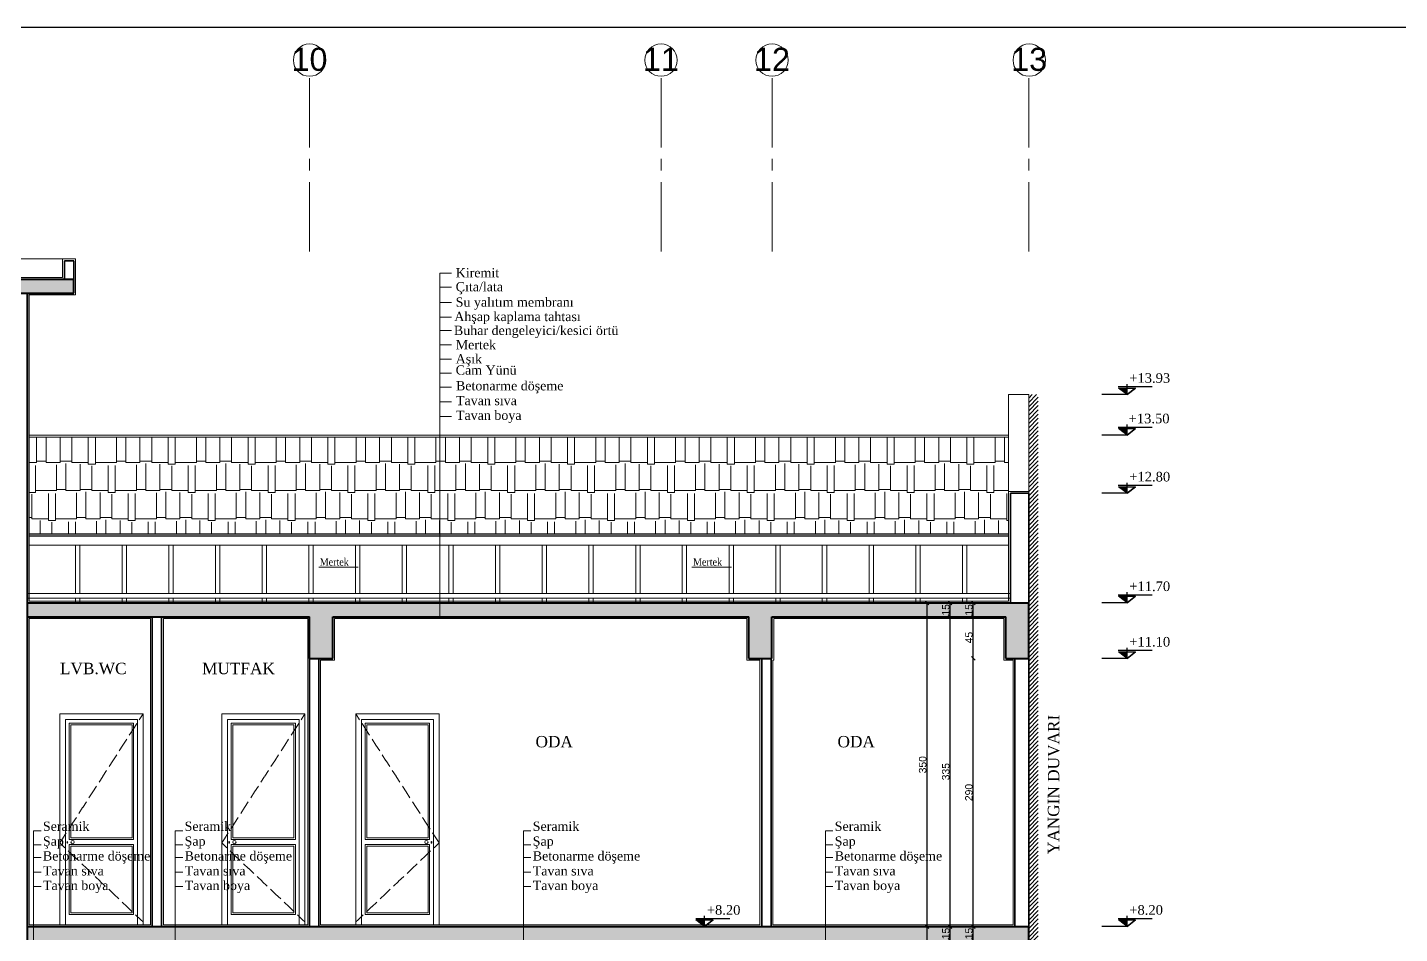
# Model space of a CAD drawing. Header units: centimetres. Extents: x 14449 to 53524, y -19051 to -10746.
# Drawn here: x 42469 to 43953, y -11726 to -10746 of the extents above; entities that cross this region are included whole.
import ezdxf

# ---------------------------------------------------------------- set-up
doc = ezdxf.new("R2010")
doc.units = ezdxf.units.CM
doc.linetypes.add('CENTER2', pattern=[112.5, 75, -12.5, 12.5, -12.5])
doc.linetypes.add('IZDUSUM1', pattern=[20, 7.5, -5, 7.5, 0])
doc.layers.add('KOT', color=1, linetype='Continuous')
for name, color, linetype, lineweight in [('malzeme cizgisi', 242, 'Continuous', 20), ('P-AKS', 255, 'Continuous', 5), ('P-ÖLÇÜ İÇ', 243, 'Continuous', 0), ('rtm-duv tugla', 22, 'Continuous', 35), ('rtm-izdusum-üst ince', 8, 'IZDUSUM1', 5), ('rtm-kesit katmanı-04', 33, 'Continuous', 25), ('rtm-kesit katmanı-05', 153, 'Continuous', 20), ('rtm-kesit katmanı-06', 136, 'Continuous', 15), ('rtm-mhl-yazı-malzeme', 7, 'Continuous', 13), ('rtm-sembol kot yazı', 7, 'Continuous', 20), ('rtm-sembol malzeme cizgisi', 242, 'Continuous', 20), ('rtm-sıva', 252, 'Continuous', 15), ('rtm-tarama-betonarme', 51, 'Continuous', 13), ('rtm-tas_betonarme', 50, 'Continuous', 40)]:
    doc.layers.add(name, color=color, linetype=linetype, lineweight=lineweight)
doc.styles.add('arial_1_18', font='arial.ttf', dxfattribs={"height": 0.2})
doc.styles.get("Standard").update_dxf_attribs({"font": 'arial.ttf'})
doc.styles.add('times new roman_1_18', font='times.ttf', dxfattribs={"height": 0.2})
doc.styles.add('VAZ-OLCU', font='times.ttf', dxfattribs={"height": 60})
doc.styles.add('ölçü', font='times.ttf', dxfattribs={"height": 10})
doc.dimstyles.new('İÇ ÖLÇÜ', dxfattribs={"dimtxt": 8, "dimasz": 4, "dimexe": 1.25, "dimexo": 0.625, "dimtad": 1, "dimdec": 0, "dimtxsty": 'Standard', "dimblk": 'OBLIQUE', "dimcen": 2.5, "dimse1": 1, "dimse2": 1, "dimclrd": 256, "dimclrt": 256, "dimadec": 0, "dimazin": 0, "dimtfac": 1, "dimtdec": 0, "dimtmove": 1, "dimatfit": 3, "dimldrblk": 'OBLIQUE', "dimfxl": 1, "dimarcsym": 0})

# ---------------------------------------------------------------- blocks, each defined once
blk = doc.blocks.new('kotson')
at = {"layer": 'KOT'}
blk.add_hatch(color=256, dxfattribs=at).paths.add_polyline_path([(0.3, 13.6), (18, 0), (18, 13.6)])
for p, q in [((70, 16), (0, 16)), ((18, 0), (0.3, 13.6)), ((0.3, 13.6), (35.6, 13.6)), ((18, 0), (18, 21.9)), ((35.6, 13.6), (18, 0)), ((18, 0), (35.6, 13.6)), ((18, 0), (18, 13.6)), ((18, 0), (-33.7, 0))]:
    blk.add_line(p, q, dxfattribs=at)
blk = doc.blocks.new('_Oblique')
at = {"color": 0, "linetype": 'ByBlock', "lineweight": -2}
blk.add_line((-0.5, -0.5), (0.5, 0.5), dxfattribs=at)
blk = doc.blocks.new('*D4106')
at = {"layer": 'Defpoints', "color": 0, "lineweight": 30, "transparency": 16777216}
for p in [(43491.7, -11718.5), (43491.7, -11718.5), (43491.7, -11733.5)]:
    blk.add_point(p, dxfattribs=at)
at = {"layer": 'P-ÖLÇÜ İÇ', "lineweight": -2, "transparency": 16777216}
blk.add_line((43491.7, -11733.5), (43491.7, -11718.5), dxfattribs=at)
at = {"layer": 'P-ÖLÇÜ İÇ', "lineweight": -2, "transparency": 16777216, "xscale": 4, "yscale": 4, "zscale": 4}
for p, rotation in [((43491.7, -11718.5), 90), ((43491.7, -11733.5), 270)]:
    blk.add_blockref('_Oblique', p, dxfattribs=dict(at, rotation=rotation))
at = {"layer": 'P-ÖLÇÜ İÇ', "transparency": 16777216, "insert": (43487, -11726), "char_height": 8, "attachment_point": 5, "rotation": 90}
blk.add_mtext('15', dxfattribs=at)
blk = doc.blocks.new('*D4107')
at = {"layer": 'Defpoints', "color": 0, "lineweight": 30, "transparency": 16777216}
for p in [(43491.7, -11428.5), (43491.7, -11428.5), (43491.7, -11718.5)]:
    blk.add_point(p, dxfattribs=at)
at = {"layer": 'P-ÖLÇÜ İÇ', "lineweight": -2, "transparency": 16777216}
blk.add_line((43491.7, -11718.5), (43491.7, -11428.5), dxfattribs=at)
at = {"layer": 'P-ÖLÇÜ İÇ', "lineweight": -2, "transparency": 16777216, "xscale": 4, "yscale": 4, "zscale": 4}
for p, rotation in [((43491.7, -11428.5), 90), ((43491.7, -11718.5), 270)]:
    blk.add_blockref('_Oblique', p, dxfattribs=dict(at, rotation=rotation))
at = {"layer": 'P-ÖLÇÜ İÇ', "transparency": 16777216, "insert": (43487, -11573.5), "char_height": 8, "attachment_point": 5, "rotation": 90}
blk.add_mtext('290', dxfattribs=at)
blk = doc.blocks.new('*D4108')
at = {"layer": 'Defpoints', "color": 0, "lineweight": 30, "transparency": 16777216}
for p in [(43491.7, -11383.5), (43491.7, -11383.5), (43491.7, -11428.5)]:
    blk.add_point(p, dxfattribs=at)
at = {"layer": 'P-ÖLÇÜ İÇ', "lineweight": -2, "transparency": 16777216}
blk.add_line((43491.7, -11428.5), (43491.7, -11383.5), dxfattribs=at)
at = {"layer": 'P-ÖLÇÜ İÇ', "lineweight": -2, "transparency": 16777216, "xscale": 4, "yscale": 4, "zscale": 4}
for p, rotation in [((43491.7, -11383.5), 90), ((43491.7, -11428.5), 270)]:
    blk.add_blockref('_Oblique', p, dxfattribs=dict(at, rotation=rotation))
at = {"layer": 'P-ÖLÇÜ İÇ', "transparency": 16777216, "insert": (43487, -11406), "char_height": 8, "attachment_point": 5, "rotation": 90}
blk.add_mtext('45', dxfattribs=at)
blk = doc.blocks.new('*D4109')
at = {"layer": 'Defpoints', "color": 0, "lineweight": 30, "transparency": 16777216}
for p in [(43491.7, -11368.5), (43491.7, -11368.5), (43491.7, -11383.5)]:
    blk.add_point(p, dxfattribs=at)
at = {"layer": 'P-ÖLÇÜ İÇ', "lineweight": -2, "transparency": 16777216}
blk.add_line((43491.7, -11383.5), (43491.7, -11368.5), dxfattribs=at)
at = {"layer": 'P-ÖLÇÜ İÇ', "lineweight": -2, "transparency": 16777216, "xscale": 4, "yscale": 4, "zscale": 4}
for p, rotation in [((43491.7, -11368.5), 90), ((43491.7, -11383.5), 270)]:
    blk.add_blockref('_Oblique', p, dxfattribs=dict(at, rotation=rotation))
at = {"layer": 'P-ÖLÇÜ İÇ', "transparency": 16777216, "insert": (43487, -11376), "char_height": 8, "attachment_point": 5, "rotation": 90}
blk.add_mtext('15', dxfattribs=at)
blk = doc.blocks.new('*D4116')
at = {"layer": 'Defpoints', "color": 0, "lineweight": 30, "transparency": 16777216}
for p in [(43466.7, -11718.5), (43466.7, -11718.5), (43466.7, -11733.5)]:
    blk.add_point(p, dxfattribs=at)
at = {"layer": 'P-ÖLÇÜ İÇ', "lineweight": -2, "transparency": 16777216}
blk.add_line((43466.7, -11733.5), (43466.7, -11718.5), dxfattribs=at)
at = {"layer": 'P-ÖLÇÜ İÇ', "lineweight": -2, "transparency": 16777216, "xscale": 4, "yscale": 4, "zscale": 4}
for p, rotation in [((43466.7, -11718.5), 90), ((43466.7, -11733.5), 270)]:
    blk.add_blockref('_Oblique', p, dxfattribs=dict(at, rotation=rotation))
at = {"layer": 'P-ÖLÇÜ İÇ', "transparency": 16777216, "insert": (43462, -11726), "char_height": 8, "attachment_point": 5, "rotation": 90}
blk.add_mtext('15', dxfattribs=at)
blk = doc.blocks.new('*D4117')
at = {"layer": 'Defpoints', "color": 0, "lineweight": 30, "transparency": 16777216}
for p in [(43466.7, -11383.5), (43466.7, -11383.5), (43466.7, -11718.5)]:
    blk.add_point(p, dxfattribs=at)
at = {"layer": 'P-ÖLÇÜ İÇ', "lineweight": -2, "transparency": 16777216}
blk.add_line((43466.7, -11718.5), (43466.7, -11383.5), dxfattribs=at)
at = {"layer": 'P-ÖLÇÜ İÇ', "lineweight": -2, "transparency": 16777216, "xscale": 4, "yscale": 4, "zscale": 4}
for p, rotation in [((43466.7, -11383.5), 90), ((43466.7, -11718.5), 270)]:
    blk.add_blockref('_Oblique', p, dxfattribs=dict(at, rotation=rotation))
at = {"layer": 'P-ÖLÇÜ İÇ', "transparency": 16777216, "insert": (43462, -11551), "char_height": 8, "attachment_point": 5, "rotation": 90}
blk.add_mtext('335', dxfattribs=at)
blk = doc.blocks.new('*D4118')
at = {"layer": 'Defpoints', "color": 0, "lineweight": 30, "transparency": 16777216}
for p in [(43464, -11368.5), (43466.7, -11368.5), (43466.7, -11383.5)]:
    blk.add_point(p, dxfattribs=at)
at = {"layer": 'P-ÖLÇÜ İÇ', "lineweight": -2, "transparency": 16777216}
blk.add_line((43466.7, -11383.5), (43466.7, -11368.5), dxfattribs=at)
at = {"layer": 'P-ÖLÇÜ İÇ', "lineweight": -2, "transparency": 16777216, "xscale": 4, "yscale": 4, "zscale": 4}
for p, rotation in [((43466.7, -11368.5), 90), ((43466.7, -11383.5), 270)]:
    blk.add_blockref('_Oblique', p, dxfattribs=dict(at, rotation=rotation))
at = {"layer": 'P-ÖLÇÜ İÇ', "transparency": 16777216, "insert": (43462, -11376), "char_height": 8, "attachment_point": 5, "rotation": 90}
blk.add_mtext('15', dxfattribs=at)
blk = doc.blocks.new('*D4122')
at = {"layer": 'Defpoints', "color": 0, "lineweight": 30, "transparency": 16777216}
for p in [(43441.7, -11718.5), (43441.7, -11718.5), (43439.4, -12068.5)]:
    blk.add_point(p, dxfattribs=at)
at = {"layer": 'P-ÖLÇÜ İÇ', "lineweight": -2, "transparency": 16777216}
blk.add_line((43441.7, -12068.5), (43441.7, -11718.5), dxfattribs=at)
at = {"layer": 'P-ÖLÇÜ İÇ', "lineweight": -2, "transparency": 16777216, "xscale": 4, "yscale": 4, "zscale": 4}
for p, rotation in [((43441.7, -11718.5), 90), ((43441.7, -12068.5), 270)]:
    blk.add_blockref('_Oblique', p, dxfattribs=dict(at, rotation=rotation))
at = {"layer": 'P-ÖLÇÜ İÇ', "transparency": 16777216, "insert": (43437, -11893.5), "char_height": 8, "attachment_point": 5, "rotation": 90}
blk.add_mtext('350', dxfattribs=at)
blk = doc.blocks.new('*D4123')
at = {"layer": 'Defpoints', "color": 0, "lineweight": 30, "transparency": 16777216}
for p in [(43441.7, -11368.5), (43441.7, -11368.5), (43441.7, -11718.5)]:
    blk.add_point(p, dxfattribs=at)
at = {"layer": 'P-ÖLÇÜ İÇ', "lineweight": -2, "transparency": 16777216}
blk.add_line((43441.7, -11718.5), (43441.7, -11368.5), dxfattribs=at)
at = {"layer": 'P-ÖLÇÜ İÇ', "lineweight": -2, "transparency": 16777216, "xscale": 4, "yscale": 4, "zscale": 4}
for p, rotation in [((43441.7, -11368.5), 90), ((43441.7, -11718.5), 270)]:
    blk.add_blockref('_Oblique', p, dxfattribs=dict(at, rotation=rotation))
at = {"layer": 'P-ÖLÇÜ İÇ', "transparency": 16777216, "insert": (43437, -11543.5), "char_height": 8, "attachment_point": 5, "rotation": 90}
blk.add_mtext('350', dxfattribs=at)

msp = doc.modelspace()

# ---------------------------------------------------------------- hatches: boundary and pattern name
at = {"layer": 'rtm-kesit katmanı-05'}
h = msp.add_hatch(dxfattribs=at)
h.set_pattern_fill('AR-RSHKE', color=256, scale=0.1, style=0)
h.paths.add_polyline_path([(43529.8, -11248), (43529.8, -11189.2), (42471.1, -11189.2), (42471.1, -11293.9), (43529.8, -11293.9)])
at = {"layer": 'rtm-sıva'}
h = msp.add_hatch(dxfattribs=at)
h.set_pattern_fill('ANSI31', color=256, angle=1.2051)
h.set_pattern_definition([(46.20512, (9409.5476, -3091.6842), (-2.2917851, 2.1973498), [])])
h.paths.add_polyline_path([(43551.8, -11143.4), (43561.8, -11143.2), (43561.8, -12536.9), (43551.8, -12536.7)])
at = {"layer": 'rtm-tarama-betonarme'}
h = msp.add_hatch(dxfattribs=at)
h.set_pattern_fill('ANSI33', color=256, scale=1.5, style=0)
h.set_pattern_definition([(45, (14431.95, -4629.66), (-6.735192, 6.735192), []), (45, (14438.685, -4629.66), (-6.735192, 6.735192), [4.7625, -2.38125])])
h.paths.add_polyline_path([(42519.1, -11018.5), (41500.1, -11018.5), (41500.1, -11033.5), (42519.1, -11033.5)])
h = msp.add_hatch(dxfattribs=at)
h.set_pattern_fill('ANSI33', color=256, scale=1.5, style=0)
h.set_pattern_definition([(45, (14431.95, -3929.66), (-6.735192, 6.735192), []), (45, (14438.685, -3929.66), (-6.735192, 6.735192), [4.7625, -2.38125])])
h.paths.add_polyline_path([(43551.8, -11368.5), (42469.1, -11368.5), (42469.1, -11383.5), (42774.1, -11383.5), (42774.1, -11428.5), (42799.1, -11428.5), (42799.1, -11383.5), (43249, -11383.5), (43249, -11428.5), (43274, -11428.5), (43274, -11383.5), (43526.8, -11383.5), (43526.8, -11428.5), (43551.8, -11428.5)])
h = msp.add_hatch(dxfattribs=at)
h.set_pattern_fill('ANSI33', color=256, scale=1.5, style=0)
h.set_pattern_definition([(45, (14431.95, -4279.66), (-6.735192, 6.735192), []), (45, (14438.685, -4279.66), (-6.735192, 6.735192), [4.7625, -2.38125])])
h.paths.add_polyline_path([(43551.8, -11718.5), (42469.1, -11718.5), (42469.1, -11733.5), (42774.1, -11733.5), (42774.1, -11778.5), (42799.1, -11778.5), (42799.1, -11733.5), (43249, -11733.5), (43249, -11778.5), (43274, -11778.5), (43274, -11733.5), (43526.8, -11733.5), (43526.8, -11778.5), (43551.8, -11778.5)])

# ---------------------------------------------------------------- linework, layer by layer
at = {"color": 2, "lineweight": 25}
msp.add_lwpolyline([(53524.4, -10746.2), (16573.4, -10746.2)], dxfattribs=at)
at = {"layer": 'malzeme cizgisi'}
for p, q in [((42914.8, -11012), (42927.6, -11012)), ((42914.8, -11385.5), (42914.8, -11012)), ((42914.8, -11027), (42927.6, -11027)), ((42914.8, -11043.6), (42927.6, -11043.6)), ((42914.8, -11059.7), (42927.6, -11059.7)), ((42914.8, -11074.1), (42927.6, -11074.1)), ((42914.8, -11089.6), (42927.6, -11089.6)), ((42914.8, -11104.9), (42927.6, -11104.9)), ((42914.8, -11120.2), (42927.6, -11120.2)), ((42914.8, -11135.2), (42927.6, -11135.2)), ((42914.8, -11151), (42927.6, -11151)), ((42914.8, -11166.8), (42927.6, -11166.8)), ((42483.8, -11615), (42475.6, -11615)), ((42475.6, -11615), (42475.6, -11738.5)), ((42637, -11615), (42628.9, -11615)), ((42628.9, -11615), (42628.9, -11738.5)), ((43013.4, -11615), (43005.3, -11615)), ((43005.3, -11615), (43005.3, -11738.5)), ((43339.9, -11615), (43331.8, -11615)), ((43331.8, -11615), (43331.8, -11738.5)), ((42483.8, -11630), (42475.6, -11630)), ((42637, -11630), (42628.9, -11630)), ((43013.4, -11630), (43005.3, -11630)), ((43339.9, -11630), (43331.8, -11630)), ((42475.6, -11643.7), (42483.8, -11643.7)), ((42628.9, -11643.7), (42637, -11643.7)), ((43005.3, -11643.7), (43013.4, -11643.7)), ((43331.8, -11643.7), (43339.9, -11643.7)), ((42475.6, -11659.5), (42483.8, -11659.5)), ((42628.9, -11659.5), (42637, -11659.5)), ((43005.3, -11659.5), (43013.4, -11659.5)), ((43331.8, -11659.5), (43339.9, -11659.5)), ((42475.6, -11675.3), (42483.8, -11675.3)), ((42628.9, -11675.3), (42637, -11675.3)), ((43005.3, -11675.3), (43013.4, -11675.3)), ((43331.8, -11675.3), (43339.9, -11675.3))]:
    msp.add_line(p, q, dxfattribs=at)
at = {"layer": 'P-AKS', "linetype": 'CENTER2'}
msp.add_line((43551.8, -10988.5), (43551.8, -10799.1), dxfattribs=at)
for points in [[(42774.1, -10988.5), (42774.1, -10799.1)], [(43154.1, -10988.5), (43154.1, -10799.1)], [(43274.1, -10988.5), (43274.1, -10799.1)]]:
    msp.add_lwpolyline(points, dxfattribs=at)
at = {"layer": 'P-AKS', "linetype": 'Continuous'}
for centre in [(42774.1, -10781.6), (43154.1, -10781.6), (43274.1, -10781.6), (43552.2, -10781.6)]:
    msp.add_circle(centre, 17.5, dxfattribs=at)
at = {"layer": 'rtm-duv tugla'}
for p, q in [((42509.1, -11018.5), (42509.1, -10998.5)), ((42509.1, -10998.5), (42519.1, -10998.5)), ((42519.1, -10998.5), (42519.1, -11018.5)), ((43531.8, -11368.5), (43531.8, -11250)), ((43531.8, -11250), (43551.8, -11250)), ((43551.8, -11250), (43551.8, -11368.5)), ((42604.1, -11383.5), (42604.1, -11718.5)), ((42614.1, -11383.5), (42614.1, -11718.5)), ((42774.1, -11428.5), (42774.1, -11718.5)), ((42784.1, -11428.5), (42784.1, -11718.5)), ((43263.1, -11428.5), (43263.1, -11718.5)), ((43273.1, -11428.5), (43273.1, -11718.5)), ((43536.8, -11428.5), (43536.8, -11718.5)), ((43551.8, -11428.5), (43551.8, -11718.5))]:
    msp.add_line(p, q, dxfattribs=at)
at = {"layer": 'rtm-izdusum-üst ince', "lineweight": 9}
for points in [[(42594.1, -11488.5), (42504.1, -11628.1), (42594.1, -11713.5)], [(42769.1, -11488.5), (42679.1, -11628.1), (42769.1, -11713.5)], [(42824.1, -11488.5), (42914.1, -11628.1), (42824.1, -11713.5)]]:
    msp.add_lwpolyline(points, dxfattribs=at)
at = {"layer": 'rtm-kesit katmanı-04', "lineweight": 20}
for p, q in [((42471.1, -11187.2), (43529.8, -11187.2)), ((42471.1, -11189.2), (43529.8, -11189.2)), ((42471.1, -11306), (43529.8, -11306))]:
    msp.add_line(p, q, dxfattribs=at)
at = {"layer": 'rtm-kesit katmanı-04', "lineweight": 30}
for p, q in [((42471.1, -11293.9), (43529.8, -11293.9)), ((42471.1, -11296), (43529.8, -11296))]:
    msp.add_line(p, q, dxfattribs=at)
at = {"layer": 'rtm-kesit katmanı-04', "lineweight": 9}
for p, q in [((42510.2, -11494.6), (42510.2, -11716.5)), ((42510.2, -11494.6), (42588, -11494.6)), ((42588, -11494.6), (42588, -11716.5)), ((42685.2, -11494.6), (42685.2, -11716.5)), ((42685.2, -11494.6), (42763, -11494.6)), ((42763, -11494.6), (42763, -11716.5)), ((42908, -11494.6), (42830.2, -11494.6)), ((42830.2, -11494.6), (42830.2, -11716.5)), ((42908, -11494.6), (42908, -11716.5))]:
    msp.add_line(p, q, dxfattribs=at)
at = {"layer": 'rtm-kesit katmanı-04', "lineweight": 20}
msp.add_lwpolyline([(43529.8, -11248), (43529.8, -11143.3), (43551.8, -11143.3), (43551.8, -11250)], dxfattribs=at)
at = {"layer": 'rtm-kesit katmanı-04', "lineweight": 9}
for points in [[(42594.1, -11716.5), (42594.1, -11488.5), (42504.1, -11488.5), (42504.1, -11716.5)], [(42769.1, -11716.5), (42769.1, -11488.5), (42679.1, -11488.5), (42679.1, -11716.5)], [(42824.1, -11716.5), (42824.1, -11488.5), (42914.1, -11488.5), (42914.1, -11716.5)]]:
    msp.add_lwpolyline(points, dxfattribs=at)
at = {"layer": 'rtm-kesit katmanı-05'}
for p, q in [((42521, -11358.5), (42521, -11306)), ((42525.7, -11306), (42525.7, -11358.5)), ((42571.5, -11358.5), (42571.5, -11306)), ((42576.2, -11306), (42576.2, -11358.5)), ((42622, -11358.5), (42622, -11306)), ((42626.7, -11306), (42626.7, -11358.5)), ((42672.4, -11358.5), (42672.4, -11306)), ((42677.1, -11306), (42677.1, -11358.5)), ((42722.9, -11358.5), (42722.9, -11306)), ((42727.6, -11306), (42727.6, -11358.5)), ((42773.4, -11358.5), (42773.4, -11306)), ((42778.1, -11306), (42778.1, -11358.5)), ((42823.8, -11358.5), (42823.8, -11306)), ((42828.6, -11306), (42828.6, -11358.5)), ((42874.3, -11358.5), (42874.3, -11306)), ((42879, -11306), (42879, -11358.5)), ((42924.8, -11358.5), (42924.8, -11306)), ((42929.5, -11306), (42929.5, -11358.5)), ((42975.3, -11358.5), (42975.3, -11306)), ((42980, -11306), (42980, -11358.5)), ((43025.7, -11358.5), (43025.7, -11306)), ((43030.4, -11306), (43030.4, -11358.5)), ((43076.2, -11358.5), (43076.2, -11306)), ((43080.9, -11306), (43080.9, -11358.5)), ((43126.7, -11358.5), (43126.7, -11306)), ((43131.4, -11306), (43131.4, -11358.5)), ((43177.1, -11358.5), (43177.1, -11306)), ((43181.8, -11306), (43181.8, -11358.5)), ((43227.6, -11358.5), (43227.6, -11306)), ((43232.3, -11306), (43232.3, -11358.5)), ((43278.1, -11358.5), (43278.1, -11306)), ((43282.8, -11306), (43282.8, -11358.5)), ((43328.5, -11358.5), (43328.5, -11306)), ((43333.2, -11306), (43333.2, -11358.5)), ((43379, -11358.5), (43379, -11306)), ((43383.7, -11306), (43383.7, -11358.5)), ((43429.5, -11358.5), (43429.5, -11306)), ((43434.2, -11306), (43434.2, -11358.5)), ((43480, -11358.5), (43480, -11306)), ((43484.7, -11306), (43484.7, -11358.5)), ((42521, -11368.5), (42521, -11363.5)), ((42525.7, -11363.5), (42525.7, -11368.5)), ((42571.5, -11368.5), (42571.5, -11363.5)), ((42576.2, -11363.5), (42576.2, -11368.5)), ((42622, -11368.5), (42622, -11363.5)), ((42626.7, -11363.5), (42626.7, -11368.5)), ((42672.4, -11368.5), (42672.4, -11363.5)), ((42677.1, -11363.5), (42677.1, -11368.5)), ((42722.9, -11368.5), (42722.9, -11363.5)), ((42727.6, -11363.5), (42727.6, -11368.5)), ((42773.4, -11368.5), (42773.4, -11363.5)), ((42778.1, -11363.5), (42778.1, -11368.5)), ((42823.8, -11368.5), (42823.8, -11363.5)), ((42828.6, -11363.5), (42828.6, -11368.5)), ((42874.3, -11368.5), (42874.3, -11363.5)), ((42879, -11363.5), (42879, -11368.5)), ((42924.8, -11368.5), (42924.8, -11363.5)), ((42929.5, -11363.5), (42929.5, -11368.5)), ((42975.3, -11368.5), (42975.3, -11363.5)), ((42980, -11363.5), (42980, -11368.5)), ((43025.7, -11368.5), (43025.7, -11363.5)), ((43030.4, -11363.5), (43030.4, -11368.5)), ((43076.2, -11368.5), (43076.2, -11363.5)), ((43080.9, -11363.5), (43080.9, -11368.5)), ((43126.7, -11368.5), (43126.7, -11363.5)), ((43131.4, -11363.5), (43131.4, -11368.5)), ((43177.1, -11368.5), (43177.1, -11363.5)), ((43181.8, -11363.5), (43181.8, -11368.5)), ((43227.6, -11368.5), (43227.6, -11363.5)), ((43232.3, -11363.5), (43232.3, -11368.5)), ((43278.1, -11368.5), (43278.1, -11363.5)), ((43282.8, -11363.5), (43282.8, -11368.5)), ((43328.5, -11368.5), (43328.5, -11363.5)), ((43333.2, -11363.5), (43333.2, -11368.5)), ((43379, -11368.5), (43379, -11363.5)), ((43383.7, -11363.5), (43383.7, -11368.5)), ((43429.5, -11368.5), (43429.5, -11363.5)), ((43434.2, -11363.5), (43434.2, -11368.5)), ((43480, -11368.5), (43480, -11363.5)), ((43484.7, -11363.5), (43484.7, -11368.5))]:
    msp.add_line(p, q, dxfattribs=at)
at = {"layer": 'rtm-kesit katmanı-05', "lineweight": 9}
for p, q in [((42514.2, -11629.9), (42583.9, -11629.9)), ((42514.3, -11624.5), (42583.9, -11624.5)), ((42689.2, -11629.9), (42758.9, -11629.9)), ((42689.3, -11624.5), (42758.9, -11624.5)), ((42903.8, -11624.5), (42834.2, -11624.5)), ((42903.9, -11629.9), (42834.2, -11629.9))]:
    msp.add_line(p, q, dxfattribs=at)
for points in [[(42583.9, -11624.5), (42583.9, -11498.6), (42514.2, -11498.6)], [(42514.2, -11498.6), (42514.2, -11624.5)], [(42758.9, -11624.5), (42758.9, -11498.6), (42689.2, -11498.6)], [(42689.2, -11498.6), (42689.2, -11624.5)], [(42834.2, -11624.5), (42834.2, -11498.6), (42903.9, -11498.6)], [(42903.9, -11498.6), (42903.9, -11624.5)], [(42514.2, -11629.9), (42514.2, -11705.4), (42583.9, -11705.4), (42583.9, -11629.9)], [(42689.2, -11629.9), (42689.2, -11705.4), (42758.9, -11705.4), (42758.9, -11629.9)], [(42903.9, -11629.9), (42903.9, -11705.4), (42834.2, -11705.4), (42834.2, -11629.9)], [(42582.2, -11631.7), (42516, -11631.7), (42516, -11703.6), (42582.2, -11703.6), (42582.2, -11631.7)], [(42757.2, -11631.7), (42691, -11631.7), (42691, -11703.6), (42757.2, -11703.6), (42757.2, -11631.7)], [(42836, -11631.7), (42902.2, -11631.7), (42902.2, -11703.6), (42836, -11703.6), (42836, -11631.7)]]:
    msp.add_lwpolyline(points, dxfattribs=at)
for points in [[(42516, -11500.4), (42516, -11622.7), (42582.2, -11622.7), (42582.2, -11500.4), (42516, -11500.4)], [(42691, -11500.4), (42691, -11622.7), (42757.2, -11622.7), (42757.2, -11500.4), (42691, -11500.4)], [(42902.2, -11500.4), (42902.2, -11622.7), (42836, -11622.7), (42836, -11500.4), (42902.2, -11500.4)]]:
    msp.add_lwpolyline(points, close=True, dxfattribs=at)
at = {"layer": 'rtm-kesit katmanı-06'}
for points in [[(42470.1, -11358.5), (43531, -11358.5)], [(42470.1, -11363.5), (43531, -11363.5)]]:
    msp.add_lwpolyline(points, dxfattribs=at)
at = {"layer": 'rtm-kesit katmanı-06', "lineweight": 9}
for centre in [(42517.8, -11627.2), (42692.8, -11627.2), (42900.4, -11627.2)]:
    msp.add_circle(centre, 1.78, dxfattribs=at)
at = {"layer": 'rtm-kesit katmanı-06', "lineweight": 9, "extrusion": (0, 0, -1)}
for centre in [(42512.2, -11627.5), (42687.2, -11627.5)]:
    msp.add_ellipse(centre, major_axis=(0, 0.931), ratio=0.398742, start_param=3.141593, end_param=9.424778, dxfattribs=at)
at = {"layer": 'rtm-kesit katmanı-06', "lineweight": 9}
msp.add_ellipse((42905.9, -11627.5), major_axis=(0, 0.931), ratio=0.398742, start_param=3.141593, end_param=9.424778, dxfattribs=at)
at = {"layer": 'rtm-sembol malzeme cizgisi'}
for points in [[(42826.7, -11329.8), (42784, -11329.8)], [(43230.3, -11329.8), (43187.5, -11329.8)]]:
    msp.add_lwpolyline(points, dxfattribs=at)
at = {"layer": 'rtm-sıva'}
msp.add_line((41512.1, -10996.5), (42507.1, -10996.5), dxfattribs=at)
msp.add_lwpolyline([(40465.2, -11248), (40487.2, -11248), (40487.2, -11366.5), (41548.1, -11366.5), (41548.1, -11035.5), (41498.1, -11035.5), (41498.1, -10996.5), (41512.1, -10996.5), (41512.1, -11016.5), (42507.1, -11016.5), (42507.1, -10996.5), (42521.1, -10996.5), (42521.1, -11035.5), (42471.1, -11035.5), (42471.1, -11366.5), (43529.8, -11366.5), (43529.8, -11248), (43551.8, -11248)], dxfattribs=at)
for points in [[(42471.1, -11385.5), (42602.1, -11385.5), (42602.1, -11716.5), (42471.1, -11716.5)], [(42616.1, -11716.5), (42772.1, -11716.5), (42772.1, -11385.5), (42616.1, -11385.5)], [(42786.1, -11716.5), (42786.1, -11430.5), (42801.1, -11430.5), (42801.1, -11385.5), (43247, -11385.5), (43247, -11430.5), (43261.1, -11430.5), (43261.1, -11716.5)], [(43275.1, -11716.5), (43534.8, -11716.5), (43534.8, -11430.5), (43524.8, -11430.5), (43524.8, -11385.5), (43276, -11385.5), (43276, -11430.5), (43275.1, -11430.5)]]:
    msp.add_lwpolyline(points, close=True, dxfattribs=at)
at = {"layer": 'rtm-tas_betonarme'}
for p, q in [((41500.1, -11018.5), (42519.1, -11018.5)), ((42519.1, -11033.5), (42519.1, -11018.5)), ((41500.1, -11033.5), (42519.1, -11033.5)), ((42469.1, -12678.5), (42469.1, -11033.5)), ((42469.1, -11368.5), (43551.8, -11368.5)), ((43551.8, -11428.5), (43551.8, -11368.5)), ((42469.1, -11383.5), (42774.1, -11383.5)), ((42774.1, -11428.5), (42774.1, -11383.5)), ((42799.1, -11383.5), (43249, -11383.5)), ((42799.1, -11428.5), (42799.1, -11383.5)), ((43249, -11428.5), (43249, -11383.5)), ((43274, -11383.5), (43526.8, -11383.5)), ((43274, -11428.5), (43274, -11383.5)), ((43526.8, -11428.5), (43526.8, -11383.5)), ((42774.1, -11428.5), (42799.1, -11428.5)), ((43249, -11428.5), (43274, -11428.5)), ((43526.8, -11428.5), (43551.8, -11428.5)), ((42469.1, -11718.5), (43551.8, -11718.5)), ((43551.8, -11778.5), (43551.8, -11718.5))]:
    msp.add_line(p, q, dxfattribs=at)

# ---------------------------------------------------------------- block references
at = {"layer": 'KOT', "xscale": 0.525, "yscale": 0.525, "zscale": 0.525}
for p in [(43648.5, -11143.3), (43648.5, -11187.2), (43648.5, -11250), (43648.5, -11368.5), (43648.5, -11428.5), (43191.7, -11718.5), (43648.5, -11718.5)]:
    msp.add_blockref('kotson', p, dxfattribs=at)

# ---------------------------------------------------------------- texts
at = {"layer": 'P-AKS', "linetype": 'Continuous', "style": 'arial_1_18'}
for s, p in [('10', (42754.6, -10793.2)), ('11', (43134.6, -10793.2)), ('12', (43254.6, -10793.2)), ('13', (43532.7, -10793.2))]:
    msp.add_text(s, height=25, dxfattribs=at).set_placement(p)
at = {"layer": 'rtm-mhl-yazı-malzeme', "linetype": 'Continuous', "lineweight": 0, "style": 'times new roman_1_18'}
for s, p in [('Kiremit', (42932.1, -11016.5)), ('Çıta/lata ', (42932.1, -11031.6)), ('Su yalıtım membranı ', (42932.1, -11048.2)), (' Ahşap kaplama tahtası', (42926.8, -11063.8)), ('Buhar dengeleyici/kesici örtü', (42930.2, -11078.8)), ('Mertek', (42932.1, -11094.3)), ('Aşık', (42932.1, -11109.6)), ('Cam Yünü', (42932.1, -11121.7)), ('Betonarme döşeme', (42932.4, -11138.7)), ('Tavan sıva', (42932.4, -11154.7)), ('Tavan boya', (42932.4, -11170.6)), ('Seramik', (42485.8, -11615)), ('Seramik', (42639, -11615)), ('Seramik', (43015.4, -11615)), ('Seramik', (43341.9, -11615)), ('Şap', (42485.8, -11631.1)), ('Şap', (42639, -11631.1)), ('Şap', (43015.4, -11631.1)), ('Şap', (43341.9, -11631.1)), ('Betonarme döşeme', (42485.8, -11647.1)), ('Betonarme döşeme', (42639, -11647.1)), ('Betonarme döşeme', (43015.4, -11647.1)), ('Betonarme döşeme', (43341.9, -11647.1)), ('Tavan sıva', (42485.8, -11663.2)), ('Tavan sıva', (42639, -11663.2)), ('Tavan sıva', (43015.4, -11663.2)), ('Tavan sıva', (43341.9, -11663.2)), ('Tavan boya', (42485.8, -11679)), ('Tavan boya', (42639, -11679)), ('Tavan boya', (43015.4, -11679)), ('Tavan boya', (43341.9, -11679))]:
    msp.add_text(s, height=10, dxfattribs=at).set_placement(p)
at = {"layer": 'rtm-mhl-yazı-malzeme', "style": 'times new roman_1_18', "width": 0.9}
for p in [(42785.1, -11328.2), (43188.7, -11328.2)]:
    msp.add_text('Mertek', height=8, dxfattribs=at).set_placement(p)
at = {"layer": 'rtm-mhl-yazı-malzeme', "style": 'ölçü'}
for s, p in [('LVB.WC', (42504.2, -11445.6)), ('MUTFAK', (42657.9, -11445.6)), ('ODA', (43018.4, -11524.7)), ('ODA', (43344.9, -11524.7))]:
    msp.add_text(s, height=12.35, dxfattribs=at).set_placement(p)
at = {"layer": 'rtm-mhl-yazı-malzeme', "lineweight": 30, "style": 'ölçü'}
msp.add_text('YANGIN DUVARI', height=12.346, rotation=89.9437, dxfattribs=at).set_placement((43584.6, -11640.2))
at = {"layer": 'rtm-sembol kot yazı', "style": 'VAZ-OLCU'}
for s, p in [('+13.93', (43660.4, -11130.5, -91.9)), ('+13.50', (43659.7, -11174.3, -91.9)), ('+12.80', (43660.4, -11237.2, -91.9)), ('+11.70', (43660.4, -11355.7, -91.9)), ('+11.10', (43660.4, -11415.7, -91.9)), ('+8.20', (43203.6, -11705.7, -91.9)), ('+8.20', (43660.4, -11705.7, -91.9))]:
    msp.add_text(s, height=10.4, dxfattribs=at).set_placement(p)

# ---------------------------------------------------------------- dimensions: what is measured, and where the dimension line sits
at = {"layer": 'P-ÖLÇÜ İÇ'}
for base, p1, p2, picture, middle in [((43441.7, -11368.5), (43441.7, -11718.5), (43441.7, -11368.5), '*D4123', (43437, -11543.5)), ((43466.7, -11368.5), (43466.7, -11383.5), (43464, -11368.5), '*D4118', (43462, -11376)), ((43491.7, -11368.5), (43491.7, -11383.5), (43491.7, -11368.5), '*D4109', (43487, -11376)), ((43466.7, -11383.5), (43466.7, -11718.5), (43466.7, -11383.5), '*D4117', (43462, -11551)), ((43491.7, -11383.5), (43491.7, -11428.5), (43491.7, -11383.5), '*D4108', (43487, -11406)), ((43491.7, -11428.5), (43491.7, -11718.5), (43491.7, -11428.5), '*D4107', (43487, -11573.5)), ((43441.7, -11718.5), (43439.4, -12068.5), (43441.7, -11718.5), '*D4122', (43437, -11893.5)), ((43466.7, -11718.5), (43466.7, -11733.5), (43466.7, -11718.5), '*D4116', (43462, -11726)), ((43491.7, -11718.5), (43491.7, -11733.5), (43491.7, -11718.5), '*D4106', (43487, -11726))]:
    dim = msp.add_linear_dim(base=base, p1=p1, p2=p2, angle=90, dimstyle='İÇ ÖLÇÜ', dxfattribs=at)
    dim.commit()
    dim.dimension.update_dxf_attribs({"geometry": picture, "text_midpoint": middle})

doc.saveas('drawing.dxf')
